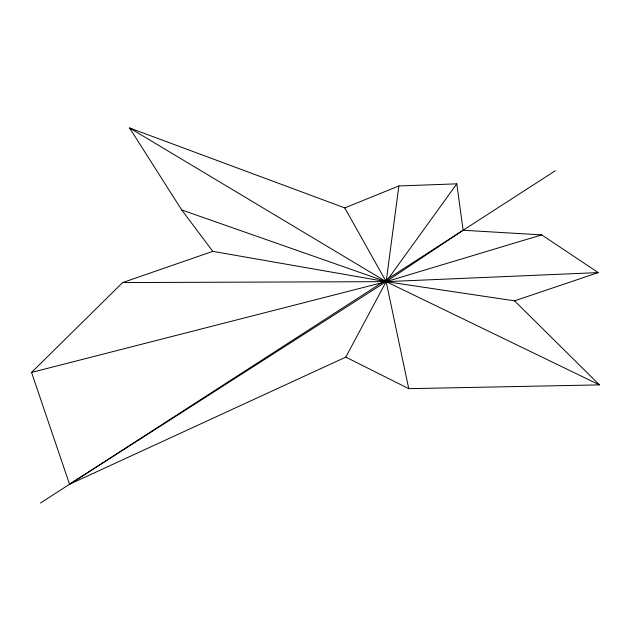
<?xml version="1.0" encoding="UTF-8"?>
<svg xmlns="http://www.w3.org/2000/svg" width="631" height="631" viewBox="0 0 631 631"><rect width="100%" height="100%" fill="white"/><g stroke="black" fill="none" stroke-linecap="round" stroke-linejoin="round"><path stroke-width="0.95" d="M398.871 185.956L386.156 281.655L408.754 388.672L599.45 384.886L514.525 300.845L386.156 281.655L212.781 251.359L122.635 282.57L31.55 372.432L69.544 484.261L345.788 357.114L386.156 281.655L456.797 183.842L398.871 185.956L344.771 207.899L129.568 127.951L181.696 209.934L212.781 251.359M514.525 300.845L598.212 272.592L541.706 234.89L463.122 230.252L386.156 281.655L69.544 484.261M40.431 503.049L555.304 170.756M541.706 234.89L386.156 281.655L31.55 372.432M598.212 272.592L386.156 281.655L122.635 282.57M181.696 209.934L386.156 281.655L599.45 384.886M345.788 357.114L408.754 388.672M129.568 127.951L386.156 281.655L344.771 207.899M456.797 183.842L463.122 230.252"/></g></svg>
